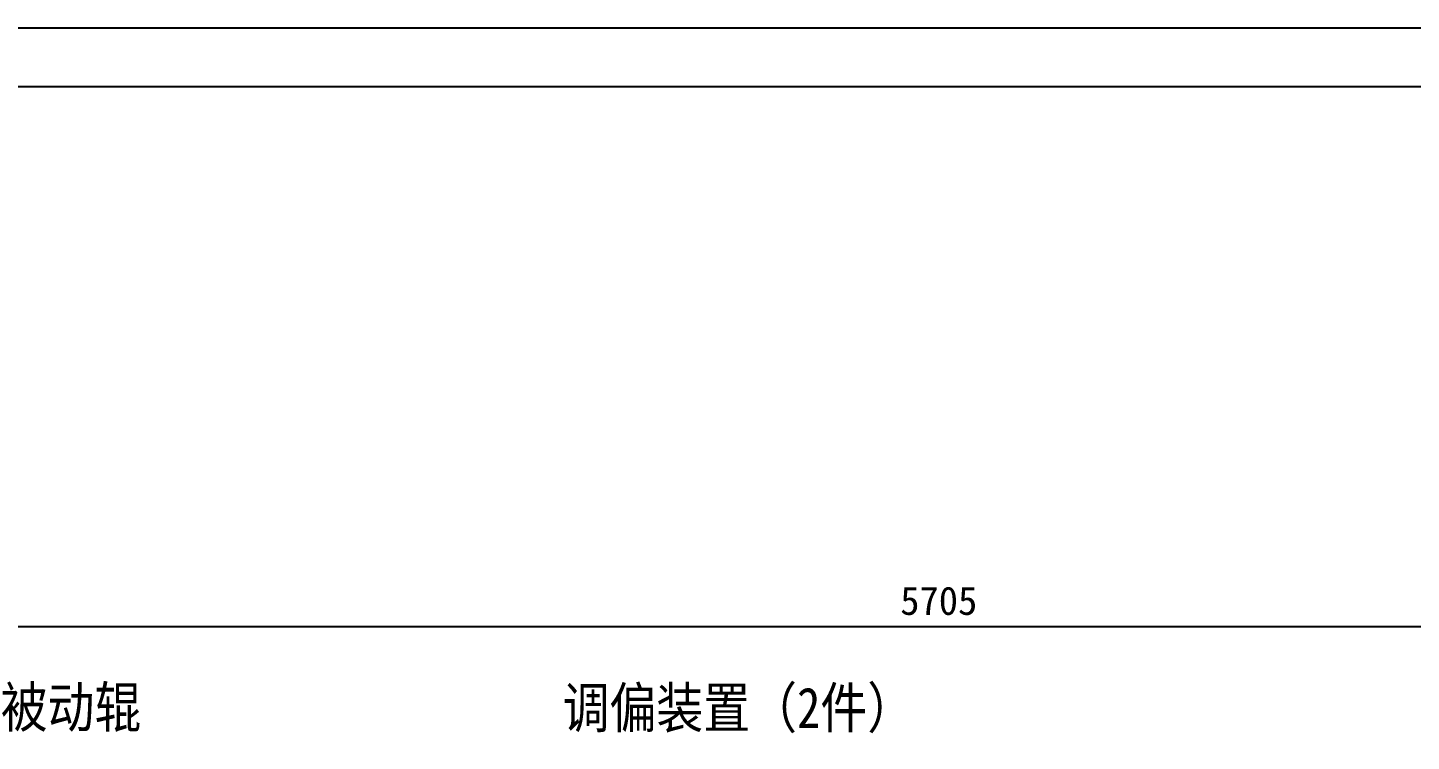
# Model space of a CAD drawing. Header units: millimetres. Extents: x 240259 to 493453, y 23078 to 57380.
# Drawn here: x 242989 to 246410, y 29970 to 31734 of the extents above; entities that cross this region are included whole.
import ezdxf
from ezdxf.enums import TextEntityAlignment as Align

# ---------------------------------------------------------------- set-up
doc = ezdxf.new("R2010")
doc.units = ezdxf.units.MM
for name, color, linetype in [('4', 3, 'Continuous'), ('6', 2, 'Continuous'), ('RAHM5', 7, 'Continuous'), ('TILE1', 5, 'Continuous')]:
    doc.layers.add(name, color=color, linetype=linetype)
doc.styles.add('66', font='仿宋_GB2312', dxfattribs={"width": 0.85})
doc.styles.add('HZ', font='geniso', dxfattribs={"width": 0.7, "bigfont": 'hztxt'})
doc.dimstyles.new('GEN-ISO', dxfattribs={"dimscale": 7, "dimtxt": 8, "dimasz": 6, "dimexe": 3, "dimexo": 0, "dimgap": 3, "dimtad": 1, "dimdsep": 46, "dimtxsty": 'Standard', "dimcen": 0, "dimclrd": 256, "dimclre": 256, "dimclrt": 2, "dimadec": 0, "dimazin": 0, "dimtp": 0.1, "dimtm": 0.1, "dimtfac": 0.71, "dimtmove": 0, "dimatfit": 3, "dimfxl": 0, "dimtolj": 1, "dimtzin": 0, "dimarcsym": 0})

# ---------------------------------------------------------------- blocks, each defined once
blk = doc.blocks.new('GB-A3')
blk.add_lwpolyline([(25, 5), (25, 292), (415, 292), (415, 5)], close=True)
at = {"layer": 'TILE1'}
blk.add_lwpolyline([(0, 297), (420, 297), (420, 0), (0, 0)], dxfattribs=at)
at = {"layer": 'RAHM5', "style": 'HZ', "width": 0.7}
blk.add_attdef('GEN-TITLE-NR{8.15}', text='', height=7, rotation=180, dxfattribs=at).set_placement((54.84, 285.73), align=Align.MIDDLE)
blk = doc.blocks.new('*D1497')
at = {"layer": '4', "lineweight": -2, "transparency": 16777216}
for p, q in [((242389.3, 29598.2), (242389.3, 30310.3)), ((248094.3, 28933.2), (248094.3, 30310.3)), ((242480.3, 30254.3), (248003.3, 30254.3))]:
    blk.add_line(p, q, dxfattribs=at)
at = {"layer": '4', "transparency": 16777216}
for points in [[(242480.3, 30269.4), (242480.3, 30239.1), (242389.3, 30254.3)], [(248003.3, 30269.4), (248003.3, 30239.1), (248094.3, 30254.3)]]:
    blk.add_solid(points, dxfattribs=at)
at = {"layer": 'Defpoints', "color": 0, "transparency": 16777216}
for p in [(248094.3, 30254.3), (242389.3, 29598.2), (248094.3, 28933.2)]:
    blk.add_point(p, dxfattribs=at)
at = {"layer": '4', "color": 2, "transparency": 16777216, "insert": (245241.8, 30317.3), "char_height": 70, "attachment_point": 5, "bg_fill": 3, "box_fill_scale": 1.1, "bg_fill_color": 256, "bg_fill_true_color": 13158600, "bg_fill_transparency": 1966244}
blk.add_mtext('\\A1;5705', dxfattribs=at)

msp = doc.modelspace()

# ---------------------------------------------------------------- block references
at = {"xscale": 29.14738421740185, "yscale": 29.14738421760057, "zscale": 29.14738421760001}
msp.add_blockref('GB-A3', (240259.423, 23077.6), dxfattribs=at)

# ---------------------------------------------------------------- next in the draw order: dimensions: what is measured, and where the dimension line sits
at = {"layer": '4'}
dim = msp.add_linear_dim(base=(248094.284, 30254.281), p1=(242389.284, 29598.232), p2=(248094.284, 28933.232), dimstyle='GEN-ISO', override={"dimtxt": 10, "dimasz": 13, "dimexe": 8, "dimgap": 4}, dxfattribs=at)
dim.commit()
dim.dimension.update_dxf_attribs({"geometry": '*D1497', "text_midpoint": (245241.784, 30254.281), "dimtype": 160})

# ---------------------------------------------------------------- next in the draw order: texts
at = {"layer": '6', "char_height": 100, "width": 3637.17808, "attachment_point": 1, "style": '66'}
for s, insert in [('被动辊', (242922.411, 30104.645)), ('调偏装置（2件）', (244311.658, 30103.356))]:
    msp.add_mtext(s, dxfattribs=dict(at, insert=insert))

doc.saveas('drawing.dxf')
